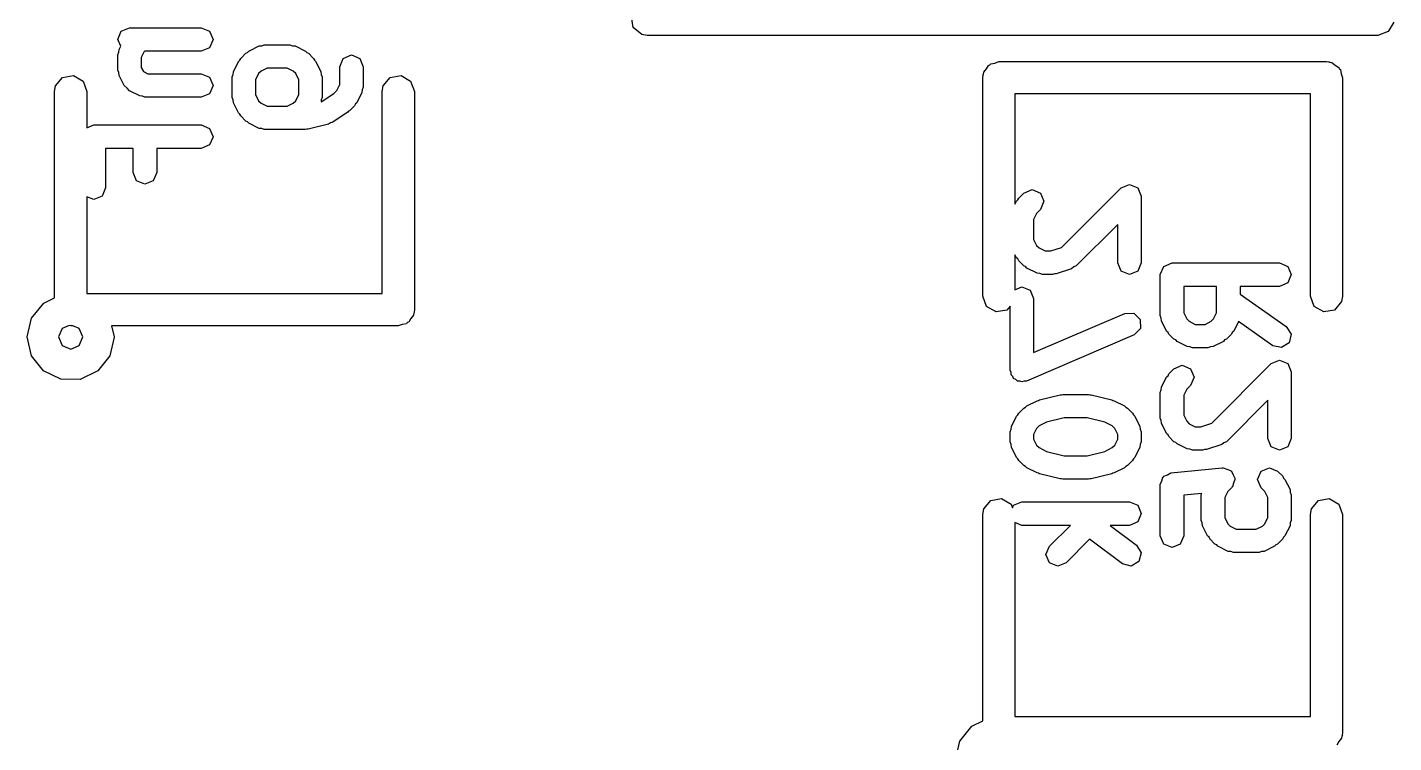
# Model space of a CAD drawing. Extents: x 0.17 to 3, y 0.09 to 2.28.
# Drawn here: x 1.812 to 2.0623, y 1.3607 to 1.4917 of the extents above; entities that cross this region are included whole.
import ezdxf

# ---------------------------------------------------------------- set-up
doc = ezdxf.new("R2010")
doc.units = 0
doc.header["$MEASUREMENT"] = 0
doc.layers.add('BLACK', color=7, linetype='CONTINUOUS')

msp = doc.modelspace()

# ---------------------------------------------------------------- linework, layer by layer
at = {"layer": 'BLACK', "linetype": 'CONTINUOUS'}
for p, q in [((1.82926, 1.49104), (1.83078, 1.49167)), ((1.83078, 1.49167), (1.84391, 1.49167)), ((1.84391, 1.49167), (1.84543, 1.49104)), ((1.92304, 1.49172), (1.92269, 1.49371)), ((1.92459, 1.49043), (1.92304, 1.49172)), ((2.06231, 1.49269), (2.0613, 1.49094)), ((1.82863, 1.48952), (1.82926, 1.49104)), ((1.82915, 1.48826), (1.82863, 1.48952)), ((1.84543, 1.49104), (1.84606, 1.48952)), ((1.84606, 1.48952), (1.84543, 1.488)), ((1.9256, 1.49025), (1.92459, 1.49043)), ((2.0594, 1.49025), (1.9256, 1.49025)), ((2.0613, 1.49094), (2.0594, 1.49025)), ((1.82863, 1.48671), (1.82882, 1.48717)), ((1.82863, 1.48389), (1.82863, 1.48671)), ((1.82882, 1.48717), (1.82886, 1.48767)), ((1.82886, 1.48767), (1.82915, 1.48826)), ((1.83348, 1.48731), (1.83293, 1.4862)), ((1.83355, 1.48737), (1.83348, 1.48731)), ((1.84391, 1.48737), (1.83355, 1.48737)), ((1.84543, 1.488), (1.84391, 1.48737)), ((1.85113, 1.48604), (1.85207, 1.48698)), ((1.85207, 1.48698), (1.85239, 1.48712)), ((1.85239, 1.48712), (1.85263, 1.48738)), ((1.85263, 1.48738), (1.8545, 1.48832)), ((1.8545, 1.48832), (1.855, 1.48836)), ((1.855, 1.48836), (1.85546, 1.48855)), ((1.85546, 1.48855), (1.86015, 1.48855)), ((1.86015, 1.48855), (1.86062, 1.48836)), ((1.86062, 1.48836), (1.86112, 1.48832)), ((1.86112, 1.48832), (1.86299, 1.48738)), ((1.86299, 1.48738), (1.86322, 1.48712)), ((1.86322, 1.48712), (1.86355, 1.48698)), ((1.86355, 1.48698), (1.86449, 1.48604)), ((1.86989, 1.48604), (1.87141, 1.48667)), ((1.87141, 1.48667), (1.87293, 1.48604)), ((1.83293, 1.4862), (1.83293, 1.4844)), ((1.83293, 1.4844), (1.83332, 1.48362)), ((1.84979, 1.48361), (1.85073, 1.48548)), ((1.85073, 1.48548), (1.85099, 1.48571)), ((1.85099, 1.48571), (1.85113, 1.48604)), ((1.85597, 1.48425), (1.85486, 1.48369)), ((1.85965, 1.48425), (1.85597, 1.48425)), ((1.86076, 1.48369), (1.85965, 1.48425)), ((1.86449, 1.48604), (1.86462, 1.48571)), ((1.86462, 1.48571), (1.86489, 1.48548)), ((1.86489, 1.48548), (1.86583, 1.48361)), ((1.86926, 1.48452), (1.86989, 1.48604)), ((1.86926, 1.48128), (1.86926, 1.48452)), ((1.87293, 1.48604), (1.87356, 1.48452)), ((1.87356, 1.48452), (1.87356, 1.48077)), ((1.98723, 1.48351), (1.98772, 1.4841)), ((1.98772, 1.4841), (1.9881, 1.48476)), ((1.9881, 1.48476), (1.98835, 1.48485)), ((1.98835, 1.48485), (1.98852, 1.48506)), ((1.98852, 1.48506), (1.98928, 1.48519)), ((1.98928, 1.48519), (1.99, 1.48545)), ((1.99, 1.48545), (2.05, 1.48545)), ((2.05, 1.48545), (2.05038, 1.48539)), ((2.05038, 1.48539), (2.05051, 1.48541)), ((2.05051, 1.48541), (2.05063, 1.48534)), ((2.05063, 1.48534), (2.05101, 1.48527)), ((2.05101, 1.48527), (2.0516, 1.48478)), ((2.0516, 1.48478), (2.05226, 1.4844)), ((2.05226, 1.4844), (2.05235, 1.48415)), ((2.05235, 1.48415), (2.05256, 1.48398)), ((1.81723, 1.48101), (1.81852, 1.48256)), ((1.81852, 1.48256), (1.82051, 1.48291)), ((1.82051, 1.48291), (1.82226, 1.4819)), ((1.82226, 1.4819), (1.82295, 1.48)), ((1.82882, 1.48343), (1.82863, 1.48389)), ((1.82886, 1.48293), (1.82882, 1.48343)), ((1.82979, 1.48106), (1.82886, 1.48293)), ((1.83332, 1.48362), (1.8341, 1.48323)), ((1.8341, 1.48323), (1.84391, 1.48323)), ((1.84391, 1.48323), (1.84543, 1.4826)), ((1.84543, 1.4826), (1.84606, 1.48108)), ((1.84956, 1.48265), (1.84975, 1.48311)), ((1.84956, 1.47889), (1.84956, 1.48265)), ((1.84975, 1.48311), (1.84979, 1.48361)), ((1.85442, 1.48325), (1.85386, 1.48214)), ((1.85386, 1.48214), (1.85386, 1.4794)), ((1.85486, 1.48369), (1.85442, 1.48325)), ((1.8612, 1.48325), (1.86076, 1.48369)), ((1.86176, 1.48214), (1.8612, 1.48325)), ((1.86176, 1.4794), (1.86176, 1.48214)), ((1.86583, 1.48361), (1.86587, 1.48311)), ((1.86587, 1.48311), (1.86606, 1.48265)), ((1.86606, 1.48265), (1.86606, 1.47889)), ((1.87723, 1.48101), (1.87852, 1.48256)), ((1.87852, 1.48256), (1.88051, 1.48291)), ((1.88051, 1.48291), (1.88226, 1.4819)), ((1.88226, 1.4819), (1.88295, 1.48)), ((1.98705, 1.4825), (1.98711, 1.48288)), ((1.98705, 1.4425), (1.98705, 1.4825)), ((1.98709, 1.48301), (1.98716, 1.48313)), ((1.98711, 1.48288), (1.98709, 1.48301)), ((1.98716, 1.48313), (1.98723, 1.48351)), ((2.05256, 1.48398), (2.05269, 1.48322)), ((2.05269, 1.48322), (2.05295, 1.4825)), ((2.05295, 1.4825), (2.05295, 1.4425)), ((1.81705, 1.48), (1.81723, 1.48101)), ((1.81705, 1.44218), (1.81705, 1.48)), ((1.82295, 1.48), (1.82295, 1.47333)), ((1.83031, 1.48061), (1.82979, 1.48106)), ((1.83076, 1.48009), (1.83031, 1.48061)), ((1.83263, 1.47916), (1.83076, 1.48009)), ((1.83313, 1.47912), (1.83263, 1.47916)), ((1.83359, 1.47893), (1.83313, 1.47912)), ((1.84543, 1.47956), (1.84391, 1.47893)), ((1.84606, 1.48108), (1.84543, 1.47956)), ((1.85386, 1.4794), (1.85442, 1.47829)), ((1.8612, 1.47829), (1.86176, 1.4794)), ((1.86584, 1.47808), (1.86817, 1.47963)), ((1.86817, 1.47963), (1.86871, 1.48017)), ((1.86871, 1.48017), (1.86926, 1.48128)), ((1.87333, 1.47981), (1.8724, 1.47793)), ((1.87337, 1.48031), (1.87333, 1.47981)), ((1.87356, 1.48077), (1.87337, 1.48031)), ((1.87705, 1.48), (1.87723, 1.48101)), ((1.87705, 1.44295), (1.87705, 1.48)), ((1.88295, 1.48), (1.88295, 1.44)), ((2.04705, 1.47955), (1.99295, 1.47955)), ((1.99295, 1.47955), (1.99295, 1.45934)), ((2.04705, 1.4425), (2.04705, 1.47955)), ((1.84391, 1.47893), (1.83359, 1.47893)), ((1.84975, 1.47843), (1.84956, 1.47889)), ((1.84979, 1.47793), (1.84975, 1.47843)), ((1.85073, 1.47606), (1.84979, 1.47793)), ((1.85442, 1.47829), (1.85486, 1.47785)), ((1.85486, 1.47785), (1.85597, 1.47729)), ((1.85597, 1.47729), (1.85965, 1.47729)), ((1.85965, 1.47729), (1.86076, 1.47785)), ((1.86076, 1.47785), (1.8612, 1.47829)), ((1.86587, 1.47843), (1.86584, 1.47808)), ((1.86606, 1.47889), (1.86587, 1.47843)), ((1.87199, 1.47737), (1.87106, 1.47643)), ((1.87213, 1.4777), (1.87199, 1.47737)), ((1.8724, 1.47793), (1.87213, 1.4777)), ((1.85099, 1.47582), (1.85073, 1.47606)), ((1.85113, 1.4755), (1.85099, 1.47582)), ((1.85207, 1.47456), (1.85113, 1.4755)), ((1.85239, 1.47442), (1.85207, 1.47456)), ((1.85263, 1.47416), (1.85239, 1.47442)), ((1.8545, 1.47322), (1.85263, 1.47416)), ((1.86755, 1.47422), (1.86724, 1.47399)), ((1.86791, 1.47429), (1.86755, 1.47422)), ((1.87073, 1.47617), (1.86791, 1.47429)), ((1.87085, 1.47635), (1.87073, 1.47617)), ((1.87106, 1.47643), (1.87085, 1.47635)), ((1.82295, 1.47333), (1.82421, 1.47385)), ((1.82421, 1.47385), (1.84391, 1.47385)), ((1.84391, 1.47385), (1.84543, 1.47322)), ((1.84543, 1.47322), (1.84606, 1.4717)), ((1.84606, 1.4717), (1.84543, 1.47018)), ((1.855, 1.47318), (1.8545, 1.47322)), ((1.85546, 1.47299), (1.855, 1.47318)), ((1.86297, 1.47299), (1.85546, 1.47299)), ((1.86322, 1.47309), (1.86297, 1.47299)), ((1.86349, 1.47305), (1.86322, 1.47309)), ((1.86724, 1.47399), (1.86349, 1.47305)), ((1.83144, 1.46955), (1.82636, 1.46955)), ((1.82636, 1.46955), (1.82636, 1.46232)), ((1.83144, 1.46513), (1.83144, 1.46955)), ((1.84391, 1.46955), (1.83574, 1.46955)), ((1.83574, 1.46955), (1.83574, 1.46513)), ((1.84543, 1.47018), (1.84391, 1.46955)), ((1.83207, 1.46361), (1.83144, 1.46513)), ((1.83574, 1.46513), (1.83511, 1.46361)), ((1.82636, 1.46232), (1.82573, 1.4608)), ((1.83359, 1.46298), (1.83207, 1.46361)), ((1.83511, 1.46361), (1.83359, 1.46298)), ((1.99457, 1.46138), (1.99609, 1.46201)), ((1.99609, 1.46201), (1.99761, 1.46138)), ((2.00149, 1.45142), (2.01239, 1.46232)), ((2.01239, 1.46232), (2.01391, 1.46295)), ((2.01391, 1.46295), (2.01543, 1.46232)), ((2.01543, 1.46232), (2.01606, 1.4608)), ((1.82421, 1.46017), (1.82295, 1.46069)), ((1.82295, 1.46069), (1.82295, 1.44295)), ((1.82573, 1.4608), (1.82421, 1.46017)), ((1.99295, 1.45934), (1.99323, 1.45989)), ((1.99323, 1.45989), (1.99349, 1.46012)), ((1.99349, 1.46012), (1.99363, 1.46045)), ((1.99363, 1.46045), (1.99457, 1.46138)), ((1.99761, 1.46138), (1.99824, 1.45986)), ((1.99824, 1.45986), (1.99761, 1.45834)), ((2.01606, 1.4608), (2.01606, 1.44861)), ((1.99692, 1.45765), (1.99636, 1.45654)), ((1.99636, 1.45654), (1.99636, 1.45287)), ((1.99761, 1.45834), (1.99692, 1.45765)), ((2.01176, 1.45561), (2.00418, 1.44802)), ((2.01176, 1.44861), (2.01176, 1.45561)), ((1.99636, 1.45287), (1.99692, 1.45176)), ((1.99692, 1.45176), (1.99736, 1.45131)), ((1.99323, 1.44952), (1.99295, 1.45007)), ((1.99295, 1.45007), (1.99295, 1.44367)), ((1.99349, 1.44929), (1.99323, 1.44952)), ((1.99363, 1.44896), (1.99349, 1.44929)), ((1.99736, 1.45131), (1.99847, 1.45076)), ((1.99847, 1.45076), (1.99949, 1.45076)), ((1.99949, 1.45076), (2.00149, 1.45142)), ((1.99457, 1.44802), (1.99363, 1.44896)), ((1.99489, 1.44789), (1.99457, 1.44802)), ((1.99513, 1.44762), (1.99489, 1.44789)), ((1.997, 1.44668), (1.99513, 1.44762)), ((1.9975, 1.44665), (1.997, 1.44668)), ((1.99796, 1.44646), (1.9975, 1.44665)), ((2.00017, 1.44659), (1.99984, 1.44646)), ((2.00052, 1.44657), (2.00017, 1.44659)), ((2.00333, 1.44751), (2.00052, 1.44657)), ((2.00371, 1.44783), (2.00333, 1.44751)), ((2.00418, 1.44802), (2.00371, 1.44783)), ((2.01239, 1.44709), (2.01176, 1.44861)), ((2.01391, 1.44646), (2.01239, 1.44709)), ((2.01543, 1.44709), (2.01391, 1.44646)), ((2.01606, 1.44861), (2.01543, 1.44709)), ((2.01956, 1.44642), (2.02019, 1.44794)), ((2.02019, 1.44794), (2.02171, 1.44857)), ((2.02171, 1.44857), (2.04141, 1.44857)), ((2.04141, 1.44857), (2.04293, 1.44794)), ((2.04293, 1.44794), (2.04356, 1.44642)), ((1.99295, 1.44367), (1.99421, 1.44419)), ((1.99421, 1.44419), (1.99573, 1.44356)), ((1.99984, 1.44646), (1.99796, 1.44646)), ((2.01956, 1.43892), (2.01956, 1.44642)), ((2.02386, 1.44427), (2.02386, 1.43942)), ((2.02988, 1.44427), (2.02386, 1.44427)), ((2.02988, 1.43942), (2.02988, 1.44427)), ((2.04141, 1.44427), (2.03418, 1.44427)), ((2.03418, 1.44427), (2.03418, 1.44285)), ((2.04293, 1.4449), (2.04141, 1.44427)), ((2.04356, 1.44642), (2.04293, 1.4449)), ((1.81505, 1.44122), (1.81705, 1.44218)), ((1.82295, 1.44295), (1.87705, 1.44295)), ((1.98774, 1.4406), (1.98705, 1.4425)), ((1.99573, 1.44356), (1.99636, 1.44204)), ((1.99636, 1.44204), (1.99636, 1.43217)), ((2.03418, 1.44285), (2.04264, 1.43693)), ((2.04774, 1.4406), (2.04705, 1.4425)), ((2.05295, 1.4425), (2.05277, 1.44149)), ((1.81284, 1.43846), (1.81505, 1.44122)), ((1.88284, 1.43937), (1.88277, 1.43899)), ((1.88291, 1.43949), (1.88284, 1.43937)), ((1.88295, 1.44), (1.88289, 1.43962)), ((1.88289, 1.43962), (1.88291, 1.43949)), ((1.98949, 1.43959), (1.98774, 1.4406)), ((1.99148, 1.43994), (1.98949, 1.43959)), ((1.99206, 1.44064), (1.99148, 1.43994)), ((1.99206, 1.42891), (1.99206, 1.44064)), ((1.99636, 1.43217), (2.01306, 1.43933)), ((2.01306, 1.43933), (2.01471, 1.43935)), ((2.01471, 1.43935), (2.01589, 1.4382)), ((2.02386, 1.43942), (2.02442, 1.43831)), ((2.02933, 1.43831), (2.02988, 1.43942)), ((2.04949, 1.43959), (2.04774, 1.4406)), ((2.05148, 1.43994), (2.04949, 1.43959)), ((2.05277, 1.44149), (2.05148, 1.43994)), ((1.81205, 1.43501), (1.81284, 1.43846)), ((1.81843, 1.43657), (1.81778, 1.435)), ((1.81971, 1.4371), (1.81843, 1.43657)), ((1.82, 1.43705), (1.81971, 1.4371)), ((1.82041, 1.43705), (1.82, 1.43705)), ((1.82157, 1.43657), (1.82041, 1.43705)), ((1.82222, 1.435), (1.82157, 1.43657)), ((1.88, 1.43705), (1.82749, 1.43705)), ((1.82749, 1.43705), (1.82795, 1.435)), ((1.88072, 1.43731), (1.88, 1.43705)), ((1.88148, 1.43744), (1.88072, 1.43731)), ((1.88165, 1.43765), (1.88148, 1.43744)), ((1.8819, 1.43774), (1.88165, 1.43765)), ((1.88228, 1.4384), (1.8819, 1.43774)), ((1.88277, 1.43899), (1.88228, 1.4384)), ((2.01591, 1.43655), (2.01476, 1.43537)), ((2.01589, 1.4382), (2.01591, 1.43655)), ((2.01975, 1.43845), (2.01956, 1.43892)), ((2.01979, 1.43796), (2.01975, 1.43845)), ((2.02073, 1.43608), (2.01979, 1.43796)), ((2.02442, 1.43831), (2.02486, 1.43787)), ((2.02486, 1.43787), (2.02597, 1.43731)), ((2.02597, 1.43731), (2.02777, 1.43731)), ((2.02777, 1.43731), (2.02888, 1.43787)), ((2.02888, 1.43787), (2.02933, 1.43831)), ((2.03388, 1.43781), (2.03302, 1.43608)), ((2.04018, 1.4334), (2.03388, 1.43781)), ((2.04264, 1.43693), (2.04353, 1.43554)), ((1.81205, 1.435), (1.81205, 1.43501)), ((1.81283, 1.43156), (1.81205, 1.435)), ((1.81778, 1.435), (1.81843, 1.43343)), ((1.82157, 1.43343), (1.82222, 1.435)), ((1.82795, 1.43497), (1.82715, 1.43153)), ((1.82795, 1.435), (1.82795, 1.43497)), ((2.01476, 1.43537), (1.99506, 1.42693)), ((2.02099, 1.43585), (2.02073, 1.43608)), ((2.02113, 1.43552), (2.02099, 1.43585)), ((2.02207, 1.43458), (2.02113, 1.43552)), ((2.02239, 1.43445), (2.02207, 1.43458)), ((2.02263, 1.43418), (2.02239, 1.43445)), ((2.0245, 1.43324), (2.02263, 1.43418)), ((2.03112, 1.43418), (2.02924, 1.43324)), ((2.03135, 1.43445), (2.03112, 1.43418)), ((2.03167, 1.43458), (2.03135, 1.43445)), ((2.03261, 1.43552), (2.03167, 1.43458)), ((2.03275, 1.43585), (2.03261, 1.43552)), ((2.03302, 1.43608), (2.03275, 1.43585)), ((2.04353, 1.43554), (2.04317, 1.43393)), ((1.81503, 1.42879), (1.81283, 1.43156)), ((1.81843, 1.43343), (1.82, 1.43278)), ((1.82, 1.43278), (1.82157, 1.43343)), ((1.82715, 1.43153), (1.82494, 1.42877)), ((2.025, 1.43321), (2.0245, 1.43324)), ((2.02546, 1.43301), (2.025, 1.43321)), ((2.02828, 1.43301), (2.02546, 1.43301)), ((2.02874, 1.43321), (2.02828, 1.43301)), ((2.02924, 1.43324), (2.02874, 1.43321)), ((2.04179, 1.43305), (2.04018, 1.4334)), ((2.04317, 1.43393), (2.04179, 1.43305)), ((2.02113, 1.42824), (2.02207, 1.42918)), ((2.02207, 1.42918), (2.02359, 1.42981)), ((2.02359, 1.42981), (2.02511, 1.42918)), ((2.02511, 1.42918), (2.02574, 1.42766)), ((2.02899, 1.41922), (2.03989, 1.43012)), ((2.03989, 1.43012), (2.04141, 1.43075)), ((2.04141, 1.43075), (2.04293, 1.43012)), ((2.04293, 1.43012), (2.04356, 1.4286)), ((1.81821, 1.42725), (1.81503, 1.42879)), ((1.82175, 1.42724), (1.81821, 1.42725)), ((1.82494, 1.42877), (1.82175, 1.42724)), ((1.99223, 1.4285), (1.99206, 1.42891)), ((1.99224, 1.42806), (1.99223, 1.4285)), ((1.99253, 1.42777), (1.99224, 1.42806)), ((1.99269, 1.42739), (1.99253, 1.42777)), ((1.9931, 1.42722), (1.99269, 1.42739)), ((1.99341, 1.42691), (1.9931, 1.42722)), ((1.99383, 1.42692), (1.99341, 1.42691)), ((1.99421, 1.42676), (1.99383, 1.42692)), ((1.99462, 1.42693), (1.99421, 1.42676)), ((1.99506, 1.42693), (1.99462, 1.42693)), ((2.01979, 1.42581), (2.02073, 1.42768)), ((2.02073, 1.42768), (2.02099, 1.42791)), ((2.02099, 1.42791), (2.02113, 1.42824)), ((2.02574, 1.42766), (2.02511, 1.42614)), ((2.04356, 1.4286), (2.04356, 1.4164)), ((1.99744, 1.42349), (2.0012, 1.42443)), ((2.0012, 1.42443), (2.00146, 1.42439)), ((2.00146, 1.42439), (2.00172, 1.42449)), ((2.00172, 1.42449), (2.00641, 1.42449)), ((2.00641, 1.42449), (2.00666, 1.42439)), ((2.00666, 1.42439), (2.00693, 1.42443)), ((2.00693, 1.42443), (2.01068, 1.42349)), ((2.01956, 1.42485), (2.01975, 1.42531)), ((2.01956, 1.42015), (2.01956, 1.42485)), ((2.01975, 1.42531), (2.01979, 1.42581)), ((2.02442, 1.42545), (2.02386, 1.42434)), ((2.02386, 1.42434), (2.02386, 1.42066)), ((2.02511, 1.42614), (2.02442, 1.42545)), ((1.99363, 1.42105), (1.99457, 1.42198)), ((1.99457, 1.42198), (1.99489, 1.42212)), ((1.99489, 1.42212), (1.99513, 1.42239)), ((1.99513, 1.42239), (1.997, 1.42333)), ((1.997, 1.42333), (1.99725, 1.42334)), ((1.99725, 1.42334), (1.99744, 1.42349)), ((2.01068, 1.42349), (2.01088, 1.42334)), ((2.01088, 1.42334), (2.01112, 1.42333)), ((2.01112, 1.42333), (2.013, 1.42239)), ((2.013, 1.42239), (2.01323, 1.42212)), ((2.01323, 1.42212), (2.01356, 1.42198)), ((2.01356, 1.42198), (2.01449, 1.42105)), ((2.03926, 1.42341), (2.03167, 1.41582)), ((2.03926, 1.4164), (2.03926, 1.42341)), ((1.99229, 1.41861), (1.99323, 1.42049)), ((1.99323, 1.42049), (1.99349, 1.42072)), ((1.99349, 1.42072), (1.99363, 1.42105)), ((1.99871, 1.41937), (1.99736, 1.4187)), ((2.00198, 1.42019), (1.99871, 1.41937)), ((2.00614, 1.42019), (2.00198, 1.42019)), ((2.00941, 1.41937), (2.00614, 1.42019)), ((2.01076, 1.4187), (2.00941, 1.41937)), ((2.01449, 1.42105), (2.01463, 1.42072)), ((2.01463, 1.42072), (2.0149, 1.42049)), ((2.0149, 1.42049), (2.01583, 1.41861)), ((2.01975, 1.41969), (2.01956, 1.42015)), ((2.01979, 1.41919), (2.01975, 1.41969)), ((2.02073, 1.41732), (2.01979, 1.41919)), ((2.02386, 1.42066), (2.02442, 1.41955)), ((2.02442, 1.41955), (2.02486, 1.41911)), ((2.02486, 1.41911), (2.02597, 1.41855)), ((2.02699, 1.41855), (2.02899, 1.41922)), ((1.99206, 1.41765), (1.99225, 1.41811)), ((1.99206, 1.41577), (1.99206, 1.41765)), ((1.99225, 1.41811), (1.99229, 1.41861)), ((1.99692, 1.41825), (1.99636, 1.41714)), ((1.99636, 1.41714), (1.99636, 1.41628)), ((1.99736, 1.4187), (1.99692, 1.41825)), ((2.01121, 1.41825), (2.01076, 1.4187)), ((2.01176, 1.41714), (2.01121, 1.41825)), ((2.01176, 1.41628), (2.01176, 1.41714)), ((2.01583, 1.41861), (2.01587, 1.41811)), ((2.01587, 1.41811), (2.01606, 1.41765)), ((2.01606, 1.41765), (2.01606, 1.41577)), ((2.02099, 1.41709), (2.02073, 1.41732)), ((2.02113, 1.41676), (2.02099, 1.41709)), ((2.02207, 1.41582), (2.02113, 1.41676)), ((2.02597, 1.41855), (2.02699, 1.41855)), ((1.99225, 1.41531), (1.99206, 1.41577)), ((1.99229, 1.41481), (1.99225, 1.41531)), ((1.99323, 1.41294), (1.99229, 1.41481)), ((1.99636, 1.41628), (1.99692, 1.41517)), ((1.99692, 1.41517), (1.99736, 1.41473)), ((1.99736, 1.41473), (1.99871, 1.41405)), ((1.99871, 1.41405), (2.00198, 1.41323)), ((2.00614, 1.41323), (2.00941, 1.41405)), ((2.00941, 1.41405), (2.01076, 1.41473)), ((2.01076, 1.41473), (2.01121, 1.41517)), ((2.01121, 1.41517), (2.01176, 1.41628)), ((2.01583, 1.41481), (2.0149, 1.41294)), ((2.01587, 1.41531), (2.01583, 1.41481)), ((2.01606, 1.41577), (2.01587, 1.41531)), ((2.02239, 1.41568), (2.02207, 1.41582)), ((2.02263, 1.41542), (2.02239, 1.41568)), ((2.0245, 1.41448), (2.02263, 1.41542)), ((2.025, 1.41444), (2.0245, 1.41448)), ((2.02546, 1.41425), (2.025, 1.41444)), ((2.02734, 1.41425), (2.02546, 1.41425)), ((2.02767, 1.41439), (2.02734, 1.41425)), ((2.02802, 1.41436), (2.02767, 1.41439)), ((2.03083, 1.4153), (2.02802, 1.41436)), ((2.03121, 1.41563), (2.03083, 1.4153)), ((2.03167, 1.41582), (2.03121, 1.41563)), ((2.03989, 1.41488), (2.03926, 1.4164)), ((2.04141, 1.41425), (2.03989, 1.41488)), ((2.04293, 1.41488), (2.04141, 1.41425)), ((2.04356, 1.4164), (2.04293, 1.41488)), ((1.99349, 1.4127), (1.99323, 1.41294)), ((1.99363, 1.41238), (1.99349, 1.4127)), ((1.99457, 1.41144), (1.99363, 1.41238)), ((2.00198, 1.41323), (2.00614, 1.41323)), ((2.01449, 1.41238), (2.01356, 1.41144)), ((2.01463, 1.4127), (2.01449, 1.41238)), ((2.0149, 1.41294), (2.01463, 1.4127)), ((1.99489, 1.4113), (1.99457, 1.41144)), ((1.99513, 1.41104), (1.99489, 1.4113)), ((1.997, 1.4101), (1.99513, 1.41104)), ((1.99725, 1.41008), (1.997, 1.4101)), ((1.99744, 1.40994), (1.99725, 1.41008)), ((2.0012, 1.409), (1.99744, 1.40994)), ((2.00146, 1.40904), (2.0012, 1.409)), ((2.00172, 1.40893), (2.00146, 1.40904)), ((2.00666, 1.40904), (2.00641, 1.40893)), ((2.00693, 1.409), (2.00666, 1.40904)), ((2.01068, 1.40994), (2.00693, 1.409)), ((2.01088, 1.41008), (2.01068, 1.40994)), ((2.01112, 1.4101), (2.01088, 1.41008)), ((2.013, 1.41104), (2.01112, 1.4101)), ((2.01323, 1.4113), (2.013, 1.41104)), ((2.01356, 1.41144), (2.01323, 1.4113)), ((2.01984, 1.40863), (2.02005, 1.40932)), ((2.02005, 1.40932), (2.02015, 1.40937)), ((2.02015, 1.40937), (2.02019, 1.40948)), ((2.02019, 1.40948), (2.02086, 1.40976)), ((2.02086, 1.40976), (2.0215, 1.4101)), ((2.0215, 1.4101), (2.03088, 1.41104)), ((2.03088, 1.41104), (2.03099, 1.411)), ((2.03099, 1.411), (2.03109, 1.41105)), ((2.03109, 1.41105), (2.03176, 1.41077)), ((2.03176, 1.41077), (2.03245, 1.41056)), ((2.03245, 1.41056), (2.03251, 1.41046)), ((2.03251, 1.41046), (2.03261, 1.41042)), ((2.03261, 1.41042), (2.03289, 1.40975)), ((2.03289, 1.40975), (2.03323, 1.40911)), ((2.03323, 1.40911), (2.0332, 1.409)), ((2.0332, 1.409), (2.03324, 1.4089)), ((2.03739, 1.4089), (2.03802, 1.41042)), ((2.03802, 1.41042), (2.03954, 1.41105)), ((2.03954, 1.41105), (2.04106, 1.41042)), ((2.04106, 1.41042), (2.04199, 1.40948)), ((2.04199, 1.40948), (2.04213, 1.40915)), ((2.04213, 1.40915), (2.0424, 1.40892)), ((2.00641, 1.40893), (2.00172, 1.40893)), ((2.01956, 1.40796), (2.01984, 1.40863)), ((2.01956, 1.39858), (2.01956, 1.40796)), ((2.03192, 1.40669), (2.03137, 1.40558)), ((2.03261, 1.40738), (2.03192, 1.40669)), ((2.03266, 1.40748), (2.03261, 1.40738)), ((2.03276, 1.40754), (2.03266, 1.40748)), ((2.03297, 1.40823), (2.03276, 1.40754)), ((2.03324, 1.4089), (2.03297, 1.40823)), ((2.03802, 1.40738), (2.03739, 1.4089)), ((2.03871, 1.40669), (2.03802, 1.40738)), ((2.03926, 1.40558), (2.03871, 1.40669)), ((2.0424, 1.40892), (2.04333, 1.40704)), ((2.04333, 1.40704), (2.04337, 1.40655)), ((2.04337, 1.40655), (2.04356, 1.40608)), ((1.98723, 1.40351), (1.98852, 1.40506)), ((1.98852, 1.40506), (1.99051, 1.40541)), ((1.99051, 1.40541), (1.99226, 1.4044)), ((1.99226, 1.4044), (1.99251, 1.40372)), ((1.99251, 1.40372), (1.99269, 1.40416)), ((1.99269, 1.40416), (1.99421, 1.40479)), ((1.99421, 1.40479), (2.01391, 1.40479)), ((2.01391, 1.40479), (2.01543, 1.40416)), ((2.01543, 1.40416), (2.01606, 1.40264)), ((2.02718, 1.40635), (2.02386, 1.40601)), ((2.02386, 1.40601), (2.02386, 1.39858)), ((2.02707, 1.40608), (2.02718, 1.40635)), ((2.02707, 1.40139), (2.02707, 1.40608)), ((2.03137, 1.40558), (2.03137, 1.4019)), ((2.03926, 1.4019), (2.03926, 1.40558)), ((2.04356, 1.40608), (2.04356, 1.40139)), ((2.04723, 1.40351), (2.04852, 1.40506)), ((2.04852, 1.40506), (2.05051, 1.40541)), ((2.05051, 1.40541), (2.05226, 1.4044)), ((2.05226, 1.4044), (2.05295, 1.4025)), ((1.98705, 1.4025), (1.98723, 1.40351)), ((1.98705, 1.36468), (1.98705, 1.4025)), ((2.01606, 1.40264), (2.01543, 1.40112)), ((2.03137, 1.4019), (2.03192, 1.40079)), ((2.03871, 1.40079), (2.03926, 1.4019)), ((2.04705, 1.4025), (2.04723, 1.40351)), ((2.04705, 1.36545), (2.04705, 1.4025)), ((2.05295, 1.4025), (2.05295, 1.3625)), ((1.99421, 1.40049), (1.99295, 1.40101)), ((1.99295, 1.40101), (1.99295, 1.36545)), ((2.00309, 1.40049), (1.99421, 1.40049)), ((1.99926, 1.39666), (2.00309, 1.40049)), ((2.01391, 1.40049), (2.01036, 1.40049)), ((2.01036, 1.40049), (2.0152, 1.39686)), ((2.01543, 1.40112), (2.01391, 1.40049)), ((2.02726, 1.40093), (2.02707, 1.40139)), ((2.02729, 1.40043), (2.02726, 1.40093)), ((2.02823, 1.39856), (2.02729, 1.40043)), ((2.03192, 1.40079), (2.03237, 1.40035)), ((2.03237, 1.40035), (2.03348, 1.39979)), ((2.03348, 1.39979), (2.03715, 1.39979)), ((2.03715, 1.39979), (2.03826, 1.40035)), ((2.03826, 1.40035), (2.03871, 1.40079)), ((2.04333, 1.40043), (2.0424, 1.39856)), ((2.04337, 1.40093), (2.04333, 1.40043)), ((2.04356, 1.40139), (2.04337, 1.40093)), ((1.99863, 1.39514), (1.99926, 1.39666)), ((2.00661, 1.39793), (2.0023, 1.39362)), ((2.01262, 1.39342), (2.00661, 1.39793)), ((2.0152, 1.39686), (2.01604, 1.39544)), ((2.02019, 1.39706), (2.01956, 1.39858)), ((2.02171, 1.39643), (2.02019, 1.39706)), ((2.02323, 1.39706), (2.02171, 1.39643)), ((2.02386, 1.39858), (2.02323, 1.39706)), ((2.0285, 1.39832), (2.02823, 1.39856)), ((2.02863, 1.398), (2.0285, 1.39832)), ((2.02957, 1.39706), (2.02863, 1.398)), ((2.0299, 1.39692), (2.02957, 1.39706)), ((2.03013, 1.39666), (2.0299, 1.39692)), ((2.03201, 1.39572), (2.03013, 1.39666)), ((2.0405, 1.39666), (2.03862, 1.39572)), ((2.04073, 1.39692), (2.0405, 1.39666)), ((2.04106, 1.39706), (2.04073, 1.39692)), ((2.04199, 1.398), (2.04106, 1.39706)), ((2.04213, 1.39832), (2.04199, 1.398)), ((2.0424, 1.39856), (2.04213, 1.39832)), ((1.99926, 1.39362), (1.99863, 1.39514)), ((2.01604, 1.39544), (2.01563, 1.39385)), ((2.03251, 1.39568), (2.03201, 1.39572)), ((2.03297, 1.39549), (2.03251, 1.39568)), ((2.03766, 1.39549), (2.03297, 1.39549)), ((2.03812, 1.39568), (2.03766, 1.39549)), ((2.03862, 1.39572), (2.03812, 1.39568)), ((2.00078, 1.39299), (1.99926, 1.39362)), ((2.0023, 1.39362), (2.00078, 1.39299)), ((2.01422, 1.39301), (2.01262, 1.39342)), ((2.01563, 1.39385), (2.01422, 1.39301)), ((1.98505, 1.36372), (1.98705, 1.36468)), ((1.99295, 1.36545), (2.04705, 1.36545)), ((1.98284, 1.36096), (1.98505, 1.36372)), ((2.05277, 1.36149), (2.05228, 1.3609)), ((2.05284, 1.36187), (2.05277, 1.36149)), ((2.05291, 1.36199), (2.05284, 1.36187)), ((2.05295, 1.3625), (2.05289, 1.36212)), ((2.05289, 1.36212), (2.05291, 1.36199)), ((1.98205, 1.35751), (1.98284, 1.36096)), ((2.05228, 1.3609), (2.0519, 1.36024))]:
    msp.add_line(p, q, dxfattribs=at)

doc.saveas('drawing.dxf')
